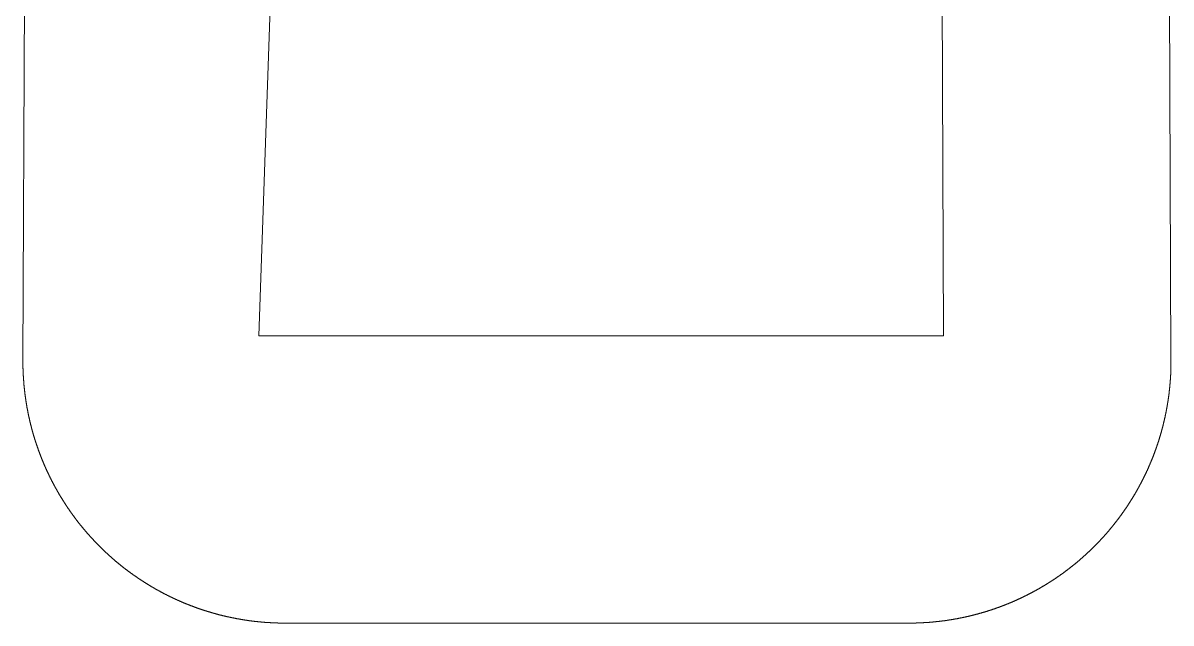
# Model space of a CAD drawing. Header units: millimetres. Extents: x -1000 to 1437, y -200 to 1019.
# Drawn here: x 656.6 to 841, y 7.8 to 104.3 of the extents above; entities that cross this region are included whole.
import ezdxf

# ---------------------------------------------------------------- set-up
doc = ezdxf.new("R2010")
doc.units = ezdxf.units.MM
doc.layers.get('0').update_dxf_attribs({"linetype": 'CONTINUOUS', "lineweight": 5, "true_color": 0xffffff})

# ---------------------------------------------------------------- blocks, each defined once
blk = doc.blocks.new('PAD004_CS')
at = {"color": 0}
for p, q in [((-540.25, 92.21), (0, 90)), ((-582.5, -50.14), (-582.5, 50.14)), ((0, -90), (-540.25, -92.21)), ((0, -200), (0, -90)), ((-732.5, -175), (0, -200))]:
    blk.add_line(p, q, dxfattribs=at)
for points in [[(-582.5, 50.14), (-582.5, 50.19), (-582.5, 50.24), (-582.5, 50.29), (-582.5, 50.34), (-582.5, 50.39), (-582.5, 50.44), (-582.5, 50.49), (-582.5, 50.54), (-582.5, 50.59), (-582.5, 50.64), (-582.5, 50.69), (-582.5, 50.74), (-582.49, 50.79), (-582.49, 50.84), (-582.49, 50.89), (-582.49, 50.94), (-582.49, 50.99), (-582.49, 51.04), (-582.49, 51.09), (-582.49, 51.14), (-582.49, 51.19), (-582.49, 51.24), (-582.48, 51.29), (-582.48, 51.34), (-582.48, 51.39), (-582.48, 51.44), (-582.48, 51.49), (-582.48, 51.54), (-582.48, 51.59), (-582.47, 51.64), (-582.47, 51.69), (-582.47, 51.74), (-582.47, 51.79), (-582.47, 51.84), (-582.46, 51.89), (-582.46, 51.94), (-582.46, 51.99), (-582.46, 52.03), (-582.45, 52.08), (-582.45, 52.13), (-582.45, 52.18), (-582.45, 52.23), (-582.45, 52.28), (-582.44, 52.33), (-582.44, 52.38), (-582.44, 52.43), (-582.43, 52.48), (-582.43, 52.53), (-582.43, 52.58), (-582.43, 52.63), (-582.42, 52.68), (-582.42, 52.73), (-582.42, 52.78), (-582.41, 52.83), (-582.41, 52.88), (-582.41, 52.93), (-582.4, 52.98), (-582.4, 53.03), (-582.4, 53.08), (-582.39, 53.13), (-582.39, 53.18), (-582.39, 53.23), (-582.38, 53.28), (-582.38, 53.33), (-582.37, 53.38), (-582.37, 53.43), (-582.37, 53.48), (-582.36, 53.53), (-582.36, 53.58), (-582.35, 53.63), (-582.35, 53.68), (-582.35, 53.73), (-582.34, 53.78), (-582.34, 53.83), (-582.33, 53.88), (-582.33, 53.93), (-582.32, 53.98), (-582.32, 54.03), (-582.31, 54.08), (-582.31, 54.13), (-582.31, 54.18), (-582.3, 54.23), (-582.3, 54.28), (-582.29, 54.33), (-582.29, 54.38), (-582.28, 54.43), (-582.28, 54.48), (-582.27, 54.53), (-582.26, 54.58), (-582.26, 54.63), (-582.25, 54.68), (-582.25, 54.73), (-582.24, 54.78), (-582.24, 54.83), (-582.23, 54.88), (-582.23, 54.93), (-582.22, 54.97), (-582.22, 55.02), (-582.21, 55.07), (-582.2, 55.12), (-582.2, 55.17), (-582.19, 55.22), (-582.19, 55.27), (-582.18, 55.32), (-582.17, 55.37), (-582.17, 55.42), (-582.16, 55.47), (-582.15, 55.52), (-582.15, 55.57), (-582.14, 55.62), (-582.13, 55.67), (-582.13, 55.72), (-582.12, 55.77), (-582.11, 55.82), (-582.11, 55.87), (-582.1, 55.92), (-582.09, 55.97), (-582.09, 56.02), (-582.08, 56.07), (-582.07, 56.12), (-582.07, 56.16), (-582.06, 56.21), (-582.05, 56.26), (-582.04, 56.31), (-582.04, 56.36), (-582.03, 56.41), (-582.02, 56.46), (-582.01, 56.51), (-582.01, 56.56), (-582, 56.61), (-581.99, 56.66), (-581.98, 56.71), (-581.98, 56.76), (-581.97, 56.81), (-581.96, 56.86), (-581.95, 56.91), (-581.94, 56.96), (-581.94, 57), (-581.93, 57.05), (-581.92, 57.1), (-581.91, 57.15), (-581.9, 57.2), (-581.89, 57.25), (-581.89, 57.3), (-581.88, 57.35), (-581.87, 57.4), (-581.86, 57.45), (-581.85, 57.5), (-581.84, 57.55), (-581.83, 57.6), (-581.82, 57.65), (-581.82, 57.69), (-581.81, 57.74), (-581.8, 57.79), (-581.79, 57.84), (-581.78, 57.89), (-581.77, 57.94), (-581.76, 57.99), (-581.75, 58.04), (-581.74, 58.09), (-581.73, 58.14), (-581.72, 58.19), (-581.71, 58.23), (-581.7, 58.28), (-581.69, 58.33), (-581.68, 58.38), (-581.67, 58.43), (-581.66, 58.48), (-581.65, 58.53), (-581.64, 58.58), (-581.63, 58.63), (-581.62, 58.68), (-581.61, 58.72), (-581.6, 58.77), (-581.59, 58.82), (-581.58, 58.87), (-581.57, 58.92), (-581.56, 58.97), (-581.55, 59.02), (-581.54, 59.07), (-581.53, 59.12), (-581.52, 59.16), (-581.51, 59.21), (-581.5, 59.26), (-581.49, 59.31), (-581.48, 59.36), (-581.47, 59.41), (-581.45, 59.46), (-581.44, 59.51), (-581.43, 59.56), (-581.42, 59.6), (-581.41, 59.65), (-581.4, 59.7), (-581.39, 59.75), (-581.38, 59.8), (-581.36, 59.85), (-581.35, 59.9), (-581.34, 59.94), (-581.33, 59.99), (-581.32, 60.04), (-581.31, 60.09), (-581.29, 60.14), (-581.28, 60.19), (-581.27, 60.24), (-581.26, 60.28), (-581.25, 60.33), (-581.23, 60.38), (-581.22, 60.43), (-581.21, 60.48), (-581.2, 60.53), (-581.18, 60.58), (-581.17, 60.62), (-581.16, 60.67), (-581.15, 60.72), (-581.13, 60.77), (-581.12, 60.82), (-581.11, 60.87), (-581.1, 60.91), (-581.08, 60.96), (-581.07, 61.01), (-581.06, 61.06), (-581.04, 61.11), (-581.03, 61.16), (-581.02, 61.2), (-581, 61.25), (-580.99, 61.3), (-580.98, 61.35), (-580.97, 61.4), (-580.95, 61.44), (-580.94, 61.49), (-580.92, 61.54), (-580.91, 61.59), (-580.9, 61.64), (-580.88, 61.69), (-580.87, 61.73), (-580.86, 61.78), (-580.84, 61.83), (-580.83, 61.88), (-580.81, 61.93), (-580.8, 61.97), (-580.79, 62.02), (-580.77, 62.07), (-580.76, 62.12), (-580.74, 62.17), (-580.73, 62.21), (-580.71, 62.26), (-580.7, 62.31), (-580.69, 62.36), (-580.67, 62.4), (-580.66, 62.45), (-580.64, 62.5), (-580.63, 62.55), (-580.61, 62.6), (-580.6, 62.64), (-580.58, 62.69), (-580.57, 62.74), (-580.55, 62.79), (-580.54, 62.83), (-580.52, 62.88), (-580.51, 62.93), (-580.49, 62.98), (-580.48, 63.03), (-580.46, 63.07), (-580.45, 63.12), (-580.43, 63.17), (-580.42, 63.22), (-580.4, 63.26), (-580.38, 63.31), (-580.37, 63.36), (-580.35, 63.41), (-580.34, 63.45), (-580.32, 63.5), (-580.31, 63.55), (-580.29, 63.59), (-580.27, 63.64), (-580.26, 63.69), (-580.24, 63.74), (-580.22, 63.78), (-580.21, 63.83), (-580.19, 63.88), (-580.18, 63.93), (-580.16, 63.97), (-580.14, 64.02), (-580.13, 64.07), (-580.11, 64.11), (-580.09, 64.16), (-580.08, 64.21), (-580.06, 64.26), (-580.04, 64.3), (-580.03, 64.35), (-580.01, 64.4), (-579.99, 64.44), (-579.98, 64.49), (-579.96, 64.54), (-579.94, 64.59), (-579.92, 64.63), (-579.91, 64.68), (-579.89, 64.73), (-579.87, 64.77), (-579.85, 64.82), (-579.84, 64.87), (-579.82, 64.91), (-579.8, 64.96), (-579.78, 65.01), (-579.77, 65.05), (-579.75, 65.1), (-579.73, 65.15), (-579.71, 65.19), (-579.7, 65.24), (-579.68, 65.29), (-579.66, 65.33), (-579.64, 65.38), (-579.62, 65.43), (-579.6, 65.47), (-579.59, 65.52), (-579.57, 65.57), (-579.55, 65.61), (-579.53, 65.66), (-579.51, 65.71), (-579.49, 65.75), (-579.48, 65.8), (-579.46, 65.85), (-579.44, 65.89), (-579.42, 65.94), (-579.4, 65.98), (-579.38, 66.03), (-579.36, 66.08), (-579.34, 66.12), (-579.33, 66.17), (-579.31, 66.22), (-579.29, 66.26), (-579.27, 66.31), (-579.25, 66.35), (-579.23, 66.4), (-579.21, 66.45), (-579.19, 66.49), (-579.17, 66.54), (-579.15, 66.58), (-579.13, 66.63), (-579.11, 66.68), (-579.09, 66.72), (-579.07, 66.77), (-579.05, 66.81), (-579.03, 66.86), (-579.01, 66.91), (-578.99, 66.95), (-578.97, 67), (-578.95, 67.04), (-578.93, 67.09), (-578.91, 67.14), (-578.89, 67.18), (-578.87, 67.23), (-578.85, 67.27), (-578.83, 67.32), (-578.81, 67.36), (-578.79, 67.41), (-578.77, 67.46), (-578.75, 67.5), (-578.73, 67.55), (-578.71, 67.59), (-578.69, 67.64), (-578.67, 67.68), (-578.65, 67.73), (-578.62, 67.77), (-578.6, 67.82), (-578.58, 67.86), (-578.56, 67.91), (-578.54, 67.95), (-578.52, 68), (-578.5, 68.05), (-578.48, 68.09), (-578.46, 68.14), (-578.43, 68.18), (-578.41, 68.23), (-578.39, 68.27), (-578.37, 68.32), (-578.35, 68.36), (-578.33, 68.41), (-578.3, 68.45), (-578.28, 68.5), (-578.26, 68.54), (-578.24, 68.59), (-578.22, 68.63), (-578.19, 68.68), (-578.17, 68.72), (-578.15, 68.77), (-578.13, 68.81), (-578.11, 68.86), (-578.08, 68.9), (-578.06, 68.95), (-578.04, 68.99), (-578.02, 69.03), (-577.99, 69.08), (-577.97, 69.12), (-577.95, 69.17), (-577.93, 69.21), (-577.9, 69.26), (-577.88, 69.3), (-577.86, 69.35), (-577.84, 69.39), (-577.81, 69.44), (-577.79, 69.48), (-577.77, 69.52), (-577.74, 69.57), (-577.72, 69.61), (-577.7, 69.66), (-577.67, 69.7), (-577.65, 69.75), (-577.63, 69.79), (-577.6, 69.83), (-577.58, 69.88), (-577.56, 69.92), (-577.53, 69.97), (-577.51, 70.01), (-577.49, 70.05), (-577.46, 70.1), (-577.44, 70.14), (-577.42, 70.19), (-577.39, 70.23), (-577.37, 70.27), (-577.34, 70.32), (-577.32, 70.36), (-577.3, 70.41), (-577.27, 70.45), (-577.25, 70.49), (-577.22, 70.54), (-577.2, 70.58), (-577.17, 70.62), (-577.15, 70.67), (-577.13, 70.71), (-577.1, 70.76), (-577.08, 70.8), (-577.05, 70.84), (-577.03, 70.89), (-577, 70.93), (-576.98, 70.97), (-576.95, 71.02), (-576.93, 71.06), (-576.9, 71.1), (-576.88, 71.15), (-576.85, 71.19), (-576.83, 71.23), (-576.8, 71.28), (-576.78, 71.32), (-576.75, 71.36), (-576.73, 71.41), (-576.7, 71.45), (-576.68, 71.49), (-576.65, 71.54), (-576.63, 71.58), (-576.6, 71.62), (-576.58, 71.66), (-576.55, 71.71), (-576.52, 71.75), (-576.5, 71.79), (-576.47, 71.84), (-576.45, 71.88), (-576.42, 71.92), (-576.39, 71.96), (-576.37, 72.01), (-576.34, 72.05), (-576.32, 72.09), (-576.29, 72.14), (-576.26, 72.18), (-576.24, 72.22), (-576.21, 72.26), (-576.19, 72.31), (-576.16, 72.35), (-576.13, 72.39), (-576.11, 72.43), (-576.08, 72.48), (-576.05, 72.52), (-576.03, 72.56), (-576, 72.6), (-575.97, 72.64), (-575.95, 72.69), (-575.92, 72.73), (-575.89, 72.77), (-575.87, 72.81), (-575.84, 72.86), (-575.81, 72.9), (-575.78, 72.94), (-575.76, 72.98), (-575.73, 73.02), (-575.7, 73.07), (-575.68, 73.11), (-575.65, 73.15), (-575.62, 73.19), (-575.59, 73.23), (-575.57, 73.27), (-575.54, 73.32), (-575.51, 73.36), (-575.48, 73.4), (-575.46, 73.44), (-575.43, 73.48), (-575.4, 73.52), (-575.37, 73.57), (-575.34, 73.61), (-575.32, 73.65), (-575.29, 73.69), (-575.26, 73.73), (-575.23, 73.77), (-575.2, 73.81), (-575.18, 73.86), (-575.15, 73.9), (-575.12, 73.94), (-575.09, 73.98), (-575.06, 74.02), (-575.03, 74.06), (-575.01, 74.1), (-574.98, 74.14), (-574.95, 74.19), (-574.92, 74.23), (-574.89, 74.27), (-574.86, 74.31), (-574.83, 74.35), (-574.81, 74.39), (-574.78, 74.43), (-574.75, 74.47), (-574.72, 74.51), (-574.69, 74.55), (-574.66, 74.59), (-574.63, 74.63), (-574.6, 74.68), (-574.57, 74.72), (-574.54, 74.76), (-574.52, 74.8), (-574.49, 74.84), (-574.46, 74.88), (-574.43, 74.92), (-574.4, 74.96), (-574.37, 75), (-574.34, 75.04), (-574.31, 75.08), (-574.28, 75.12), (-574.25, 75.16), (-574.22, 75.2), (-574.19, 75.24), (-574.16, 75.28), (-574.13, 75.32), (-574.1, 75.36), (-574.07, 75.4), (-574.04, 75.44), (-574.01, 75.48), (-573.98, 75.52), (-573.95, 75.56), (-573.92, 75.6), (-573.89, 75.64), (-573.86, 75.68), (-573.83, 75.72), (-573.8, 75.76), (-573.77, 75.8), (-573.74, 75.84), (-573.71, 75.88), (-573.68, 75.92), (-573.65, 75.96), (-573.61, 76), (-573.58, 76.04), (-573.55, 76.07), (-573.52, 76.11), (-573.49, 76.15), (-573.46, 76.19), (-573.43, 76.23), (-573.4, 76.27), (-573.37, 76.31), (-573.34, 76.35), (-573.31, 76.39), (-573.27, 76.43), (-573.24, 76.47), (-573.21, 76.51), (-573.18, 76.54), (-573.15, 76.58), (-573.12, 76.62), (-573.09, 76.66), (-573.05, 76.7), (-573.02, 76.74), (-572.99, 76.78), (-572.96, 76.82), (-572.93, 76.85), (-572.9, 76.89), (-572.86, 76.93), (-572.83, 76.97), (-572.8, 77.01), (-572.77, 77.05), (-572.74, 77.09), (-572.7, 77.12), (-572.67, 77.16), (-572.64, 77.2), (-572.61, 77.24), (-572.58, 77.28), (-572.54, 77.32), (-572.51, 77.35), (-572.48, 77.39), (-572.45, 77.43), (-572.41, 77.47), (-572.38, 77.51), (-572.35, 77.54), (-572.32, 77.58), (-572.28, 77.62), (-572.25, 77.66), (-572.22, 77.7), (-572.19, 77.73), (-572.15, 77.77), (-572.12, 77.81), (-572.09, 77.85), (-572.05, 77.88), (-572.02, 77.92), (-571.99, 77.96), (-571.95, 78), (-571.92, 78.03), (-571.89, 78.07), (-571.85, 78.11), (-571.82, 78.15), (-571.79, 78.18), (-571.75, 78.22), (-571.72, 78.26), (-571.69, 78.29), (-571.65, 78.33), (-571.62, 78.37), (-571.59, 78.41), (-571.55, 78.44), (-571.52, 78.48), (-571.49, 78.52), (-571.45, 78.55), (-571.42, 78.59), (-571.39, 78.63), (-571.35, 78.66), (-571.32, 78.7), (-571.28, 78.74), (-571.25, 78.77), (-571.22, 78.81), (-571.18, 78.85), (-571.15, 78.88), (-571.11, 78.92), (-571.08, 78.96), (-571.04, 78.99), (-571.01, 79.03), (-570.98, 79.07), (-570.94, 79.1), (-570.91, 79.14), (-570.87, 79.18), (-570.84, 79.21), (-570.8, 79.25), (-570.77, 79.28), (-570.73, 79.32), (-570.7, 79.36), (-570.66, 79.39), (-570.63, 79.43), (-570.59, 79.46), (-570.56, 79.5), (-570.53, 79.53), (-570.49, 79.57), (-570.46, 79.61), (-570.42, 79.64), (-570.39, 79.68), (-570.35, 79.71), (-570.31, 79.75), (-570.28, 79.78), (-570.24, 79.82), (-570.21, 79.86), (-570.17, 79.89), (-570.14, 79.93), (-570.1, 79.96), (-570.07, 80), (-570.03, 80.03), (-570, 80.07), (-569.96, 80.1), (-569.93, 80.14), (-569.89, 80.17), (-569.85, 80.21), (-569.82, 80.24), (-569.78, 80.28), (-569.75, 80.31), (-569.71, 80.35), (-569.67, 80.38), (-569.64, 80.42), (-569.6, 80.45), (-569.57, 80.49), (-569.53, 80.52), (-569.49, 80.55), (-569.46, 80.59), (-569.42, 80.62), (-569.39, 80.66), (-569.35, 80.69), (-569.31, 80.73), (-569.28, 80.76), (-569.24, 80.8), (-569.2, 80.83), (-569.17, 80.86), (-569.13, 80.9), (-569.09, 80.93), (-569.06, 80.97), (-569.02, 81), (-568.98, 81.03), (-568.95, 81.07), (-568.91, 81.1), (-568.87, 81.14), (-568.84, 81.17), (-568.8, 81.2), (-568.76, 81.24), (-568.73, 81.27), (-568.69, 81.3), (-568.65, 81.34), (-568.62, 81.37), (-568.58, 81.4), (-568.54, 81.44), (-568.5, 81.47), (-568.47, 81.5), (-568.43, 81.54), (-568.39, 81.57), (-568.35, 81.6), (-568.32, 81.64), (-568.28, 81.67), (-568.24, 81.7), (-568.2, 81.74), (-568.17, 81.77), (-568.13, 81.8), (-568.09, 81.84), (-568.05, 81.87), (-568.02, 81.9), (-567.98, 81.93), (-567.94, 81.97), (-567.9, 82), (-567.86, 82.03), (-567.83, 82.06), (-567.79, 82.1), (-567.75, 82.13), (-567.71, 82.16), (-567.67, 82.19), (-567.64, 82.23), (-567.6, 82.26), (-567.56, 82.29), (-567.52, 82.32), (-567.48, 82.36), (-567.45, 82.39), (-567.41, 82.42), (-567.37, 82.45), (-567.33, 82.48), (-567.29, 82.52), (-567.25, 82.55), (-567.21, 82.58), (-567.18, 82.61), (-567.14, 82.64), (-567.1, 82.68), (-567.06, 82.71), (-567.02, 82.74), (-566.98, 82.77), (-566.94, 82.8), (-566.91, 82.83), (-566.87, 82.86), (-566.83, 82.9), (-566.79, 82.93), (-566.75, 82.96), (-566.71, 82.99), (-566.67, 83.02), (-566.63, 83.05), (-566.59, 83.08), (-566.55, 83.11), (-566.51, 83.15), (-566.48, 83.18), (-566.44, 83.21), (-566.4, 83.24), (-566.36, 83.27), (-566.32, 83.3), (-566.28, 83.33), (-566.24, 83.36), (-566.2, 83.39), (-566.16, 83.42), (-566.12, 83.45), (-566.08, 83.48), (-566.04, 83.51), (-566, 83.54), (-565.96, 83.58), (-565.92, 83.61), (-565.88, 83.64), (-565.84, 83.67), (-565.8, 83.7), (-565.76, 83.73), (-565.72, 83.76), (-565.68, 83.79), (-565.64, 83.82), (-565.6, 83.85), (-565.56, 83.88), (-565.52, 83.91), (-565.48, 83.94), (-565.44, 83.97), (-565.4, 84), (-565.36, 84.02), (-565.32, 84.05), (-565.28, 84.08), (-565.24, 84.11), (-565.2, 84.14), (-565.16, 84.17), (-565.12, 84.2), (-565.08, 84.23), (-565.04, 84.26), (-565, 84.29), (-564.96, 84.32), (-564.92, 84.35), (-564.88, 84.38), (-564.84, 84.41), (-564.79, 84.44), (-564.75, 84.46), (-564.71, 84.49), (-564.67, 84.52), (-564.63, 84.55), (-564.59, 84.58), (-564.55, 84.61), (-564.51, 84.64), (-564.47, 84.67), (-564.43, 84.69), (-564.39, 84.72), (-564.34, 84.75), (-564.3, 84.78), (-564.26, 84.81), (-564.22, 84.84), (-564.18, 84.86), (-564.14, 84.89), (-564.1, 84.92), (-564.06, 84.95), (-564.01, 84.98), (-563.97, 85), (-563.93, 85.03), (-563.89, 85.06), (-563.85, 85.09), (-563.81, 85.12), (-563.77, 85.14), (-563.72, 85.17), (-563.68, 85.2), (-563.64, 85.23), (-563.6, 85.25), (-563.56, 85.28), (-563.52, 85.31), (-563.47, 85.34), (-563.43, 85.36), (-563.39, 85.39), (-563.35, 85.42), (-563.31, 85.45), (-563.26, 85.47), (-563.22, 85.5), (-563.18, 85.53), (-563.14, 85.55), (-563.1, 85.58), (-563.05, 85.61), (-563.01, 85.64), (-562.97, 85.66), (-562.93, 85.69), (-562.88, 85.72), (-562.84, 85.74), (-562.8, 85.77), (-562.76, 85.8), (-562.72, 85.82), (-562.67, 85.85), (-562.63, 85.87), (-562.59, 85.9), (-562.55, 85.93), (-562.5, 85.95), (-562.46, 85.98), (-562.42, 86.01), (-562.37, 86.03), (-562.33, 86.06), (-562.29, 86.08), (-562.25, 86.11), (-562.2, 86.14), (-562.16, 86.16), (-562.12, 86.19), (-562.08, 86.21), (-562.03, 86.24), (-561.99, 86.26), (-561.95, 86.29), (-561.9, 86.32), (-561.86, 86.34), (-561.82, 86.37), (-561.77, 86.39), (-561.73, 86.42), (-561.69, 86.44), (-561.65, 86.47), (-561.6, 86.49), (-561.56, 86.52), (-561.52, 86.54), (-561.47, 86.57), (-561.43, 86.59), (-561.39, 86.62), (-561.34, 86.64), (-561.3, 86.67), (-561.26, 86.69), (-561.21, 86.72), (-561.17, 86.74), (-561.12, 86.77), (-561.08, 86.79), (-561.04, 86.82), (-560.99, 86.84), (-560.95, 86.86), (-560.91, 86.89), (-560.86, 86.91), (-560.82, 86.94), (-560.78, 86.96), (-560.73, 86.99), (-560.69, 87.01), (-560.64, 87.03), (-560.6, 87.06), (-560.56, 87.08), (-560.51, 87.11), (-560.47, 87.13), (-560.42, 87.15), (-560.38, 87.18), (-560.34, 87.2), (-560.29, 87.23), (-560.25, 87.25), (-560.2, 87.27), (-560.16, 87.3), (-560.12, 87.32), (-560.07, 87.34), (-560.03, 87.37), (-559.98, 87.39), (-559.94, 87.41), (-559.89, 87.44), (-559.85, 87.46), (-559.81, 87.48), (-559.76, 87.5), (-559.72, 87.53), (-559.67, 87.55), (-559.63, 87.57), (-559.58, 87.6), (-559.54, 87.62), (-559.49, 87.64), (-559.45, 87.66), (-559.41, 87.69), (-559.36, 87.71), (-559.32, 87.73), (-559.27, 87.75), (-559.23, 87.78), (-559.18, 87.8), (-559.14, 87.82), (-559.09, 87.84), (-559.05, 87.87), (-559, 87.89), (-558.96, 87.91), (-558.91, 87.93), (-558.87, 87.95), (-558.82, 87.98), (-558.78, 88), (-558.73, 88.02), (-558.69, 88.04), (-558.64, 88.06), (-558.6, 88.08), (-558.55, 88.11), (-558.51, 88.13), (-558.46, 88.15), (-558.42, 88.17), (-558.37, 88.19), (-558.33, 88.21), (-558.28, 88.23), (-558.24, 88.26), (-558.19, 88.28), (-558.15, 88.3), (-558.1, 88.32), (-558.06, 88.34), (-558.01, 88.36), (-557.96, 88.38), (-557.92, 88.4), (-557.87, 88.42), (-557.83, 88.44), (-557.78, 88.46), (-557.74, 88.48), (-557.69, 88.51), (-557.65, 88.53), (-557.6, 88.55), (-557.55, 88.57), (-557.51, 88.59), (-557.46, 88.61), (-557.42, 88.63), (-557.37, 88.65), (-557.33, 88.67), (-557.28, 88.69), (-557.23, 88.71), (-557.19, 88.73), (-557.14, 88.75), (-557.1, 88.77), (-557.05, 88.79), (-557, 88.81), (-556.96, 88.83), (-556.91, 88.85), (-556.87, 88.87), (-556.82, 88.89), (-556.77, 88.9), (-556.73, 88.92), (-556.68, 88.94), (-556.64, 88.96), (-556.59, 88.98), (-556.54, 89), (-556.5, 89.02), (-556.45, 89.04), (-556.41, 89.06), (-556.36, 89.08), (-556.31, 89.1), (-556.27, 89.12), (-556.22, 89.13), (-556.17, 89.15), (-556.13, 89.17), (-556.08, 89.19), (-556.03, 89.21), (-555.99, 89.23), (-555.94, 89.25), (-555.9, 89.26), (-555.85, 89.28), (-555.8, 89.3), (-555.76, 89.32), (-555.71, 89.34), (-555.66, 89.36), (-555.62, 89.37), (-555.57, 89.39), (-555.52, 89.41), (-555.48, 89.43), (-555.43, 89.45), (-555.38, 89.46), (-555.34, 89.48), (-555.29, 89.5), (-555.24, 89.52), (-555.2, 89.53), (-555.15, 89.55), (-555.1, 89.57), (-555.05, 89.59), (-555.01, 89.6), (-554.96, 89.62), (-554.91, 89.64), (-554.87, 89.66), (-554.82, 89.67), (-554.77, 89.69), (-554.73, 89.71), (-554.68, 89.72), (-554.63, 89.74), (-554.58, 89.76), (-554.54, 89.77), (-554.49, 89.79), (-554.44, 89.81), (-554.4, 89.82), (-554.35, 89.84), (-554.3, 89.86), (-554.25, 89.87), (-554.21, 89.89), (-554.16, 89.91), (-554.11, 89.92), (-554.07, 89.94), (-554.02, 89.95), (-553.97, 89.97), (-553.92, 89.99), (-553.88, 90), (-553.83, 90.02), (-553.78, 90.04), (-553.73, 90.05), (-553.69, 90.07), (-553.64, 90.08), (-553.59, 90.1), (-553.54, 90.11), (-553.5, 90.13), (-553.45, 90.14), (-553.4, 90.16), (-553.35, 90.18), (-553.31, 90.19), (-553.26, 90.21), (-553.21, 90.22), (-553.16, 90.24), (-553.12, 90.25), (-553.07, 90.27), (-553.02, 90.28), (-552.97, 90.3), (-552.93, 90.31), (-552.88, 90.33), (-552.83, 90.34), (-552.78, 90.36), (-552.73, 90.37), (-552.69, 90.39), (-552.64, 90.4), (-552.59, 90.41), (-552.54, 90.43), (-552.49, 90.44), (-552.45, 90.46), (-552.4, 90.47), (-552.35, 90.49), (-552.3, 90.5), (-552.26, 90.51), (-552.21, 90.53), (-552.16, 90.54), (-552.11, 90.56), (-552.06, 90.57), (-552.01, 90.58), (-551.97, 90.6), (-551.92, 90.61), (-551.87, 90.62), (-551.82, 90.64), (-551.77, 90.65), (-551.73, 90.67), (-551.68, 90.68), (-551.63, 90.69), (-551.58, 90.71), (-551.53, 90.72), (-551.49, 90.73), (-551.44, 90.74), (-551.39, 90.76), (-551.34, 90.77), (-551.29, 90.78), (-551.24, 90.8), (-551.2, 90.81), (-551.15, 90.82), (-551.1, 90.83), (-551.05, 90.85), (-551, 90.86), (-550.95, 90.87), (-550.91, 90.89), (-550.86, 90.9), (-550.81, 90.91), (-550.76, 90.92), (-550.71, 90.93), (-550.66, 90.95), (-550.61, 90.96), (-550.57, 90.97), (-550.52, 90.98), (-550.47, 90.99), (-550.42, 91.01), (-550.37, 91.02), (-550.32, 91.03), (-550.27, 91.04), (-550.23, 91.05), (-550.18, 91.07), (-550.13, 91.08), (-550.08, 91.09), (-550.03, 91.1), (-549.98, 91.11), (-549.93, 91.12), (-549.89, 91.13), (-549.84, 91.15), (-549.79, 91.16), (-549.74, 91.17), (-549.69, 91.18), (-549.64, 91.19), (-549.59, 91.2), (-549.54, 91.21), (-549.5, 91.22), (-549.45, 91.23), (-549.4, 91.24), (-549.35, 91.25), (-549.3, 91.26), (-549.25, 91.28), (-549.2, 91.29), (-549.15, 91.3), (-549.1, 91.31), (-549.06, 91.32), (-549.01, 91.33), (-548.96, 91.34), (-548.91, 91.35), (-548.86, 91.36), (-548.81, 91.37), (-548.76, 91.38), (-548.71, 91.39), (-548.66, 91.4), (-548.61, 91.41), (-548.57, 91.42), (-548.52, 91.43), (-548.47, 91.44), (-548.42, 91.45), (-548.37, 91.45), (-548.32, 91.46), (-548.27, 91.47), (-548.22, 91.48), (-548.17, 91.49), (-548.12, 91.5), (-548.07, 91.51), (-548.02, 91.52), (-547.98, 91.53), (-547.93, 91.54), (-547.88, 91.55), (-547.83, 91.56), (-547.78, 91.56), (-547.73, 91.57), (-547.68, 91.58), (-547.63, 91.59), (-547.58, 91.6), (-547.53, 91.61), (-547.48, 91.62), (-547.43, 91.62), (-547.38, 91.63), (-547.34, 91.64), (-547.29, 91.65), (-547.24, 91.66), (-547.19, 91.66), (-547.14, 91.67), (-547.09, 91.68), (-547.04, 91.69), (-546.99, 91.7), (-546.94, 91.7), (-546.89, 91.71), (-546.84, 91.72), (-546.79, 91.73), (-546.74, 91.73), (-546.69, 91.74), (-546.64, 91.75), (-546.59, 91.76), (-546.54, 91.76), (-546.5, 91.77), (-546.45, 91.78), (-546.4, 91.79), (-546.35, 91.79), (-546.3, 91.8), (-546.25, 91.81), (-546.2, 91.81), (-546.15, 91.82), (-546.1, 91.83), (-546.05, 91.83), (-546, 91.84), (-545.95, 91.85), (-545.9, 91.85), (-545.85, 91.86), (-545.8, 91.87), (-545.75, 91.87), (-545.7, 91.88), (-545.65, 91.89), (-545.6, 91.89), (-545.55, 91.9), (-545.5, 91.9), (-545.45, 91.91), (-545.41, 91.92), (-545.36, 91.92), (-545.31, 91.93), (-545.26, 91.93), (-545.21, 91.94), (-545.16, 91.94), (-545.11, 91.95), (-545.06, 91.96), (-545.01, 91.96), (-544.96, 91.97), (-544.91, 91.97), (-544.86, 91.98), (-544.81, 91.98), (-544.76, 91.99), (-544.71, 91.99), (-544.66, 92), (-544.61, 92), (-544.56, 92.01), (-544.51, 92.01), (-544.46, 92.02), (-544.41, 92.02), (-544.36, 92.03), (-544.31, 92.03), (-544.26, 92.04), (-544.21, 92.04), (-544.16, 92.05), (-544.11, 92.05), (-544.06, 92.05), (-544.01, 92.06), (-543.96, 92.06), (-543.91, 92.07), (-543.86, 92.07), (-543.81, 92.07), (-543.76, 92.08), (-543.71, 92.08), (-543.66, 92.09), (-543.61, 92.09), (-543.56, 92.09), (-543.51, 92.1), (-543.46, 92.1), (-543.41, 92.11), (-543.36, 92.11), (-543.31, 92.11), (-543.26, 92.12), (-543.21, 92.12), (-543.16, 92.12), (-543.11, 92.13), (-543.07, 92.13), (-543.02, 92.13), (-542.97, 92.13), (-542.92, 92.14), (-542.87, 92.14), (-542.82, 92.14), (-542.77, 92.15), (-542.72, 92.15), (-542.67, 92.15), (-542.62, 92.15), (-542.57, 92.16), (-542.52, 92.16), (-542.47, 92.16), (-542.42, 92.16), (-542.37, 92.17), (-542.32, 92.17), (-542.27, 92.17), (-542.22, 92.17), (-542.17, 92.18), (-542.12, 92.18), (-542.07, 92.18), (-542.02, 92.18), (-541.97, 92.18), (-541.92, 92.19), (-541.87, 92.19), (-541.82, 92.19), (-541.77, 92.19), (-541.72, 92.19), (-541.67, 92.19), (-541.62, 92.19), (-541.57, 92.2), (-541.52, 92.2), (-541.47, 92.2), (-541.42, 92.2), (-541.37, 92.2), (-541.32, 92.2), (-541.27, 92.2), (-541.22, 92.2), (-541.17, 92.2), (-541.12, 92.21), (-541.07, 92.21), (-541.02, 92.21), (-540.97, 92.21), (-540.92, 92.21), (-540.87, 92.21), (-540.82, 92.21), (-540.77, 92.21), (-540.72, 92.21), (-540.67, 92.21), (-540.62, 92.21), (-540.57, 92.21), (-540.52, 92.21), (-540.47, 92.21), (-540.42, 92.21), (-540.37, 92.21), (-540.32, 92.21), (-540.27, 92.21), (-540.25, 92.21)], [(-540.25, -92.21), (-540.3, -92.21), (-540.35, -92.21), (-540.4, -92.21), (-540.45, -92.21), (-540.5, -92.21), (-540.55, -92.21), (-540.6, -92.21), (-540.65, -92.21), (-540.7, -92.21), (-540.75, -92.21), (-540.8, -92.21), (-540.85, -92.21), (-540.9, -92.21), (-540.95, -92.21), (-541, -92.21), (-541.05, -92.21), (-541.1, -92.21), (-541.15, -92.21), (-541.2, -92.2), (-541.25, -92.2), (-541.3, -92.2), (-541.35, -92.2), (-541.4, -92.2), (-541.45, -92.2), (-541.5, -92.2), (-541.55, -92.2), (-541.6, -92.2), (-541.65, -92.19), (-541.7, -92.19), (-541.75, -92.19), (-541.8, -92.19), (-541.85, -92.19), (-541.9, -92.19), (-541.95, -92.18), (-542, -92.18), (-542.05, -92.18), (-542.1, -92.18), (-542.15, -92.18), (-542.2, -92.17), (-542.25, -92.17), (-542.3, -92.17), (-542.35, -92.17), (-542.4, -92.17), (-542.45, -92.16), (-542.5, -92.16), (-542.55, -92.16), (-542.6, -92.16), (-542.65, -92.15), (-542.7, -92.15), (-542.75, -92.15), (-542.8, -92.14), (-542.85, -92.14), (-542.9, -92.14), (-542.95, -92.14), (-543, -92.13), (-543.05, -92.13), (-543.1, -92.13), (-543.15, -92.12), (-543.2, -92.12), (-543.25, -92.12), (-543.3, -92.11), (-543.35, -92.11), (-543.4, -92.11), (-543.45, -92.1), (-543.5, -92.1), (-543.55, -92.1), (-543.6, -92.09), (-543.65, -92.09), (-543.7, -92.08), (-543.75, -92.08), (-543.8, -92.08), (-543.85, -92.07), (-543.9, -92.07), (-543.95, -92.06), (-544, -92.06), (-544.05, -92.06), (-544.1, -92.05), (-544.15, -92.05), (-544.2, -92.04), (-544.25, -92.04), (-544.3, -92.03), (-544.35, -92.03), (-544.4, -92.02), (-544.45, -92.02), (-544.5, -92.01), (-544.55, -92.01), (-544.6, -92), (-544.64, -92), (-544.69, -91.99), (-544.74, -91.99), (-544.79, -91.98), (-544.84, -91.98), (-544.89, -91.97), (-544.94, -91.97), (-544.99, -91.96), (-545.04, -91.96), (-545.09, -91.95), (-545.14, -91.95), (-545.19, -91.94), (-545.24, -91.93), (-545.29, -91.93), (-545.34, -91.92), (-545.39, -91.92), (-545.44, -91.91), (-545.49, -91.91), (-545.54, -91.9), (-545.59, -91.89), (-545.64, -91.89), (-545.69, -91.88), (-545.74, -91.87), (-545.79, -91.87), (-545.84, -91.86), (-545.89, -91.86), (-545.94, -91.85), (-545.99, -91.84), (-546.04, -91.84), (-546.08, -91.83), (-546.13, -91.82), (-546.18, -91.82), (-546.23, -91.81), (-546.28, -91.8), (-546.33, -91.79), (-546.38, -91.79), (-546.43, -91.78), (-546.48, -91.77), (-546.53, -91.77), (-546.58, -91.76), (-546.63, -91.75), (-546.68, -91.74), (-546.73, -91.74), (-546.78, -91.73), (-546.83, -91.72), (-546.88, -91.71), (-546.93, -91.71), (-546.98, -91.7), (-547.02, -91.69), (-547.07, -91.68), (-547.12, -91.67), (-547.17, -91.67), (-547.22, -91.66), (-547.27, -91.65), (-547.32, -91.64), (-547.37, -91.63), (-547.42, -91.63), (-547.47, -91.62), (-547.52, -91.61), (-547.57, -91.6), (-547.62, -91.59), (-547.67, -91.58), (-547.71, -91.58), (-547.76, -91.57), (-547.81, -91.56), (-547.86, -91.55), (-547.91, -91.54), (-547.96, -91.53), (-548.01, -91.52), (-548.06, -91.51), (-548.11, -91.5), (-548.16, -91.49), (-548.21, -91.49), (-548.26, -91.48), (-548.31, -91.47), (-548.35, -91.46), (-548.4, -91.45), (-548.45, -91.44), (-548.5, -91.43), (-548.55, -91.42), (-548.6, -91.41), (-548.65, -91.4), (-548.7, -91.39), (-548.75, -91.38), (-548.8, -91.37), (-548.84, -91.36), (-548.89, -91.35), (-548.94, -91.34), (-548.99, -91.33), (-549.04, -91.32), (-549.09, -91.31), (-549.14, -91.3), (-549.19, -91.29), (-549.24, -91.28), (-549.29, -91.27), (-549.33, -91.26), (-549.38, -91.25), (-549.43, -91.24), (-549.48, -91.23), (-549.53, -91.21), (-549.58, -91.2), (-549.63, -91.19), (-549.68, -91.18), (-549.72, -91.17), (-549.77, -91.16), (-549.82, -91.15), (-549.87, -91.14), (-549.92, -91.13), (-549.97, -91.11), (-550.02, -91.1), (-550.07, -91.09), (-550.11, -91.08), (-550.16, -91.07), (-550.21, -91.06), (-550.26, -91.05), (-550.31, -91.03), (-550.36, -91.02), (-550.41, -91.01), (-550.45, -91), (-550.5, -90.99), (-550.55, -90.97), (-550.6, -90.96), (-550.65, -90.95), (-550.7, -90.94), (-550.75, -90.93), (-550.79, -90.91), (-550.84, -90.9), (-550.89, -90.89), (-550.94, -90.88), (-550.99, -90.86), (-551.04, -90.85), (-551.08, -90.84), (-551.13, -90.83), (-551.18, -90.81), (-551.23, -90.8), (-551.28, -90.79), (-551.33, -90.77), (-551.37, -90.76), (-551.42, -90.75), (-551.47, -90.74), (-551.52, -90.72), (-551.57, -90.71), (-551.62, -90.7), (-551.66, -90.68), (-551.71, -90.67), (-551.76, -90.66), (-551.81, -90.64), (-551.86, -90.63), (-551.9, -90.62), (-551.95, -90.6), (-552, -90.59), (-552.05, -90.57), (-552.1, -90.56), (-552.14, -90.55), (-552.19, -90.53), (-552.24, -90.52), (-552.29, -90.5), (-552.34, -90.49), (-552.38, -90.48), (-552.43, -90.46), (-552.48, -90.45), (-552.53, -90.43), (-552.58, -90.42), (-552.62, -90.4), (-552.67, -90.39), (-552.72, -90.37), (-552.77, -90.36), (-552.82, -90.35), (-552.86, -90.33), (-552.91, -90.32), (-552.96, -90.3), (-553.01, -90.29), (-553.05, -90.27), (-553.1, -90.26), (-553.15, -90.24), (-553.2, -90.23), (-553.24, -90.21), (-553.29, -90.2), (-553.34, -90.18), (-553.39, -90.16), (-553.44, -90.15), (-553.48, -90.13), (-553.53, -90.12), (-553.58, -90.1), (-553.63, -90.09), (-553.67, -90.07), (-553.72, -90.06), (-553.77, -90.04), (-553.81, -90.02), (-553.86, -90.01), (-553.91, -89.99), (-553.96, -89.98), (-554, -89.96), (-554.05, -89.94), (-554.1, -89.93), (-554.15, -89.91), (-554.19, -89.89), (-554.24, -89.88), (-554.29, -89.86), (-554.34, -89.85), (-554.38, -89.83), (-554.43, -89.81), (-554.48, -89.8), (-554.52, -89.78), (-554.57, -89.76), (-554.62, -89.75), (-554.66, -89.73), (-554.71, -89.71), (-554.76, -89.69), (-554.81, -89.68), (-554.85, -89.66), (-554.9, -89.64), (-554.95, -89.63), (-554.99, -89.61), (-555.04, -89.59), (-555.09, -89.57), (-555.13, -89.56), (-555.18, -89.54), (-555.23, -89.52), (-555.27, -89.5), (-555.32, -89.49), (-555.37, -89.47), (-555.42, -89.45), (-555.46, -89.43), (-555.51, -89.41), (-555.56, -89.4), (-555.6, -89.38), (-555.65, -89.36), (-555.7, -89.34), (-555.74, -89.32), (-555.79, -89.31), (-555.83, -89.29), (-555.88, -89.27), (-555.93, -89.25), (-555.97, -89.23), (-556.02, -89.21), (-556.07, -89.2), (-556.11, -89.18), (-556.16, -89.16), (-556.21, -89.14), (-556.25, -89.12), (-556.3, -89.1), (-556.35, -89.08), (-556.39, -89.06), (-556.44, -89.05), (-556.48, -89.03), (-556.53, -89.01), (-556.58, -88.99), (-556.62, -88.97), (-556.67, -88.95), (-556.71, -88.93), (-556.76, -88.91), (-556.81, -88.89), (-556.85, -88.87), (-556.9, -88.85), (-556.94, -88.83), (-556.99, -88.81), (-557.04, -88.79), (-557.08, -88.77), (-557.13, -88.75), (-557.17, -88.73), (-557.22, -88.71), (-557.27, -88.69), (-557.31, -88.67), (-557.36, -88.65), (-557.4, -88.63), (-557.45, -88.61), (-557.5, -88.59), (-557.54, -88.57), (-557.59, -88.55), (-557.63, -88.53), (-557.68, -88.51), (-557.72, -88.49), (-557.77, -88.47), (-557.81, -88.45), (-557.86, -88.43), (-557.91, -88.41), (-557.95, -88.39), (-558, -88.37), (-558.04, -88.35), (-558.09, -88.32), (-558.13, -88.3), (-558.18, -88.28), (-558.22, -88.26), (-558.27, -88.24), (-558.31, -88.22), (-558.36, -88.2), (-558.4, -88.18), (-558.45, -88.16), (-558.49, -88.13), (-558.54, -88.11), (-558.58, -88.09), (-558.63, -88.07), (-558.67, -88.05), (-558.72, -88.03), (-558.76, -88), (-558.81, -87.98), (-558.85, -87.96), (-558.9, -87.94), (-558.94, -87.92), (-558.99, -87.89), (-559.03, -87.87), (-559.08, -87.85), (-559.12, -87.83), (-559.17, -87.81), (-559.21, -87.78), (-559.26, -87.76), (-559.3, -87.74), (-559.35, -87.72), (-559.39, -87.69), (-559.44, -87.67), (-559.48, -87.65), (-559.53, -87.63), (-559.57, -87.6), (-559.62, -87.58), (-559.66, -87.56), (-559.7, -87.53), (-559.75, -87.51), (-559.79, -87.49), (-559.84, -87.47), (-559.88, -87.44), (-559.93, -87.42), (-559.97, -87.4), (-560.01, -87.37), (-560.06, -87.35), (-560.1, -87.33), (-560.15, -87.3), (-560.19, -87.28), (-560.24, -87.26), (-560.28, -87.23), (-560.32, -87.21), (-560.37, -87.18), (-560.41, -87.16), (-560.46, -87.14), (-560.5, -87.11), (-560.54, -87.09), (-560.59, -87.07), (-560.63, -87.04), (-560.68, -87.02), (-560.72, -86.99), (-560.76, -86.97), (-560.81, -86.95), (-560.85, -86.92), (-560.89, -86.9), (-560.94, -86.87), (-560.98, -86.85), (-561.02, -86.82), (-561.07, -86.8), (-561.11, -86.77), (-561.16, -86.75), (-561.2, -86.73), (-561.24, -86.7), (-561.29, -86.68), (-561.33, -86.65), (-561.37, -86.63), (-561.42, -86.6), (-561.46, -86.58), (-561.5, -86.55), (-561.55, -86.53), (-561.59, -86.5), (-561.63, -86.48), (-561.68, -86.45), (-561.72, -86.43), (-561.76, -86.4), (-561.8, -86.37), (-561.85, -86.35), (-561.89, -86.32), (-561.93, -86.3), (-561.98, -86.27), (-562.02, -86.25), (-562.06, -86.22), (-562.11, -86.2), (-562.15, -86.17), (-562.19, -86.14), (-562.23, -86.12), (-562.28, -86.09), (-562.32, -86.07), (-562.36, -86.04), (-562.4, -86.01), (-562.45, -85.99), (-562.49, -85.96), (-562.53, -85.94), (-562.58, -85.91), (-562.62, -85.88), (-562.66, -85.86), (-562.7, -85.83), (-562.74, -85.8), (-562.79, -85.78), (-562.83, -85.75), (-562.87, -85.72), (-562.91, -85.7), (-562.96, -85.67), (-563, -85.64), (-563.04, -85.62), (-563.08, -85.59), (-563.12, -85.56), (-563.17, -85.54), (-563.21, -85.51), (-563.25, -85.48), (-563.29, -85.45), (-563.34, -85.43), (-563.38, -85.4), (-563.42, -85.37), (-563.46, -85.34), (-563.5, -85.32), (-563.54, -85.29), (-563.59, -85.26), (-563.63, -85.24), (-563.67, -85.21), (-563.71, -85.18), (-563.75, -85.15), (-563.79, -85.12), (-563.84, -85.1), (-563.88, -85.07), (-563.92, -85.04), (-563.96, -85.01), (-564, -84.98), (-564.04, -84.96), (-564.08, -84.93), (-564.13, -84.9), (-564.17, -84.87), (-564.21, -84.84), (-564.25, -84.82), (-564.29, -84.79), (-564.33, -84.76), (-564.37, -84.73), (-564.41, -84.7), (-564.46, -84.67), (-564.5, -84.65), (-564.54, -84.62), (-564.58, -84.59), (-564.62, -84.56), (-564.66, -84.53), (-564.7, -84.5), (-564.74, -84.47), (-564.78, -84.44), (-564.82, -84.41), (-564.86, -84.39), (-564.9, -84.36), (-564.95, -84.33), (-564.99, -84.3), (-565.03, -84.27), (-565.07, -84.24), (-565.11, -84.21), (-565.15, -84.18), (-565.19, -84.15), (-565.23, -84.12), (-565.27, -84.09), (-565.31, -84.06), (-565.35, -84.03), (-565.39, -84), (-565.43, -83.97), (-565.47, -83.94), (-565.51, -83.91), (-565.55, -83.89), (-565.59, -83.86), (-565.63, -83.83), (-565.67, -83.8), (-565.71, -83.77), (-565.75, -83.74), (-565.79, -83.71), (-565.83, -83.67), (-565.87, -83.64), (-565.91, -83.61), (-565.95, -83.58), (-565.99, -83.55), (-566.03, -83.52), (-566.07, -83.49), (-566.11, -83.46), (-566.15, -83.43), (-566.19, -83.4), (-566.23, -83.37), (-566.27, -83.34), (-566.31, -83.31), (-566.35, -83.28), (-566.39, -83.25), (-566.42, -83.22), (-566.46, -83.19), (-566.5, -83.15), (-566.54, -83.12), (-566.58, -83.09), (-566.62, -83.06), (-566.66, -83.03), (-566.7, -83), (-566.74, -82.97), (-566.78, -82.94), (-566.82, -82.91), (-566.85, -82.87), (-566.89, -82.84), (-566.93, -82.81), (-566.97, -82.78), (-567.01, -82.75), (-567.05, -82.72), (-567.09, -82.68), (-567.13, -82.65), (-567.16, -82.62), (-567.2, -82.59), (-567.24, -82.56), (-567.28, -82.53), (-567.32, -82.49), (-567.36, -82.46), (-567.4, -82.43), (-567.43, -82.4), (-567.47, -82.37), (-567.51, -82.33), (-567.55, -82.3), (-567.59, -82.27), (-567.63, -82.24), (-567.66, -82.2), (-567.7, -82.17), (-567.74, -82.14), (-567.78, -82.11), (-567.82, -82.07), (-567.85, -82.04), (-567.89, -82.01), (-567.93, -81.98), (-567.97, -81.94), (-568, -81.91), (-568.04, -81.88), (-568.08, -81.85), (-568.12, -81.81), (-568.16, -81.78), (-568.19, -81.75), (-568.23, -81.71), (-568.27, -81.68), (-568.31, -81.65), (-568.34, -81.61), (-568.38, -81.58), (-568.42, -81.55), (-568.46, -81.51), (-568.49, -81.48), (-568.53, -81.45), (-568.57, -81.41), (-568.6, -81.38), (-568.64, -81.35), (-568.68, -81.31), (-568.72, -81.28), (-568.75, -81.25), (-568.79, -81.21), (-568.83, -81.18), (-568.86, -81.15), (-568.9, -81.11), (-568.94, -81.08), (-568.97, -81.04), (-569.01, -81.01), (-569.05, -80.98), (-569.08, -80.94), (-569.12, -80.91), (-569.16, -80.87), (-569.19, -80.84), (-569.23, -80.81), (-569.27, -80.77), (-569.3, -80.74), (-569.34, -80.7), (-569.37, -80.67), (-569.41, -80.63), (-569.45, -80.6), (-569.48, -80.56), (-569.52, -80.53), (-569.56, -80.5), (-569.59, -80.46), (-569.63, -80.43), (-569.66, -80.39), (-569.7, -80.36), (-569.74, -80.32), (-569.77, -80.29), (-569.81, -80.25), (-569.84, -80.22), (-569.88, -80.18), (-569.91, -80.15), (-569.95, -80.11), (-569.99, -80.08), (-570.02, -80.04), (-570.06, -80.01), (-570.09, -79.97), (-570.13, -79.94), (-570.16, -79.9), (-570.2, -79.87), (-570.23, -79.83), (-570.27, -79.79), (-570.3, -79.76), (-570.34, -79.72), (-570.37, -79.69), (-570.41, -79.65), (-570.44, -79.62), (-570.48, -79.58), (-570.51, -79.55), (-570.55, -79.51), (-570.58, -79.47), (-570.62, -79.44), (-570.65, -79.4), (-570.69, -79.37), (-570.72, -79.33), (-570.76, -79.29), (-570.79, -79.26), (-570.83, -79.22), (-570.86, -79.19), (-570.9, -79.15), (-570.93, -79.11), (-570.97, -79.08), (-571, -79.04), (-571.03, -79), (-571.07, -78.97), (-571.1, -78.93), (-571.14, -78.9), (-571.17, -78.86), (-571.21, -78.82), (-571.24, -78.79), (-571.27, -78.75), (-571.31, -78.71), (-571.34, -78.68), (-571.38, -78.64), (-571.41, -78.6), (-571.44, -78.57), (-571.48, -78.53), (-571.51, -78.49), (-571.54, -78.45), (-571.58, -78.42), (-571.61, -78.38), (-571.64, -78.34), (-571.68, -78.31), (-571.71, -78.27), (-571.74, -78.23), (-571.78, -78.19), (-571.81, -78.16), (-571.84, -78.12), (-571.88, -78.08), (-571.91, -78.05), (-571.94, -78.01), (-571.98, -77.97), (-572.01, -77.93), (-572.04, -77.9), (-572.08, -77.86), (-572.11, -77.82), (-572.14, -77.78), (-572.18, -77.74), (-572.21, -77.71), (-572.24, -77.67), (-572.27, -77.63), (-572.31, -77.59), (-572.34, -77.56), (-572.37, -77.52), (-572.4, -77.48), (-572.44, -77.44), (-572.47, -77.4), (-572.5, -77.37), (-572.53, -77.33), (-572.57, -77.29), (-572.6, -77.25), (-572.63, -77.21), (-572.66, -77.17), (-572.69, -77.14), (-572.73, -77.1), (-572.76, -77.06), (-572.79, -77.02), (-572.82, -76.98), (-572.85, -76.94), (-572.89, -76.91), (-572.92, -76.87), (-572.95, -76.83), (-572.98, -76.79), (-573.01, -76.75), (-573.04, -76.71), (-573.08, -76.67), (-573.11, -76.63), (-573.14, -76.6), (-573.17, -76.56), (-573.2, -76.52), (-573.23, -76.48), (-573.26, -76.44), (-573.3, -76.4), (-573.33, -76.36), (-573.36, -76.32), (-573.39, -76.28), (-573.42, -76.24), (-573.45, -76.2), (-573.48, -76.17), (-573.51, -76.13), (-573.54, -76.09), (-573.57, -76.05), (-573.61, -76.01), (-573.64, -75.97), (-573.67, -75.93), (-573.7, -75.89), (-573.73, -75.85), (-573.76, -75.81), (-573.79, -75.77), (-573.82, -75.73), (-573.85, -75.69), (-573.88, -75.65), (-573.91, -75.61), (-573.94, -75.57), (-573.97, -75.53), (-574, -75.49), (-574.03, -75.45), (-574.06, -75.41), (-574.09, -75.37), (-574.12, -75.33), (-574.15, -75.29), (-574.18, -75.25), (-574.21, -75.21), (-574.24, -75.17), (-574.27, -75.13), (-574.3, -75.09), (-574.33, -75.05), (-574.36, -75.01), (-574.39, -74.97), (-574.42, -74.93), (-574.45, -74.89), (-574.48, -74.85), (-574.51, -74.81), (-574.54, -74.77), (-574.57, -74.73), (-574.59, -74.69), (-574.62, -74.65), (-574.65, -74.61), (-574.68, -74.57), (-574.71, -74.52), (-574.74, -74.48), (-574.77, -74.44), (-574.8, -74.4), (-574.83, -74.36), (-574.85, -74.32), (-574.88, -74.28), (-574.91, -74.24), (-574.94, -74.2), (-574.97, -74.16), (-575, -74.12), (-575.03, -74.07), (-575.05, -74.03), (-575.08, -73.99), (-575.11, -73.95), (-575.14, -73.91), (-575.17, -73.87), (-575.2, -73.83), (-575.22, -73.79), (-575.25, -73.74), (-575.28, -73.7), (-575.31, -73.66), (-575.34, -73.62), (-575.36, -73.58), (-575.39, -73.54), (-575.42, -73.5), (-575.45, -73.45), (-575.48, -73.41), (-575.5, -73.37), (-575.53, -73.33), (-575.56, -73.29), (-575.59, -73.25), (-575.61, -73.2), (-575.64, -73.16), (-575.67, -73.12), (-575.7, -73.08), (-575.72, -73.04), (-575.75, -72.99), (-575.78, -72.95), (-575.8, -72.91), (-575.83, -72.87), (-575.86, -72.83), (-575.88, -72.78), (-575.91, -72.74), (-575.94, -72.7), (-575.97, -72.66), (-575.99, -72.61), (-576.02, -72.57), (-576.05, -72.53), (-576.07, -72.49), (-576.1, -72.45), (-576.12, -72.4), (-576.15, -72.36), (-576.18, -72.32), (-576.2, -72.28), (-576.23, -72.23), (-576.26, -72.19), (-576.28, -72.15), (-576.31, -72.11), (-576.33, -72.06), (-576.36, -72.02), (-576.39, -71.98), (-576.41, -71.93), (-576.44, -71.89), (-576.46, -71.85), (-576.49, -71.81), (-576.52, -71.76), (-576.54, -71.72), (-576.57, -71.68), (-576.59, -71.63), (-576.62, -71.59), (-576.64, -71.55), (-576.67, -71.51), (-576.69, -71.46), (-576.72, -71.42), (-576.75, -71.38), (-576.77, -71.33), (-576.8, -71.29), (-576.82, -71.25), (-576.85, -71.2), (-576.87, -71.16), (-576.9, -71.12), (-576.92, -71.07), (-576.95, -71.03), (-576.97, -70.99), (-577, -70.94), (-577.02, -70.9), (-577.04, -70.86), (-577.07, -70.81), (-577.09, -70.77), (-577.12, -70.73), (-577.14, -70.68), (-577.17, -70.64), (-577.19, -70.59), (-577.22, -70.55), (-577.24, -70.51), (-577.26, -70.46), (-577.29, -70.42), (-577.31, -70.38), (-577.34, -70.33), (-577.36, -70.29), (-577.38, -70.24), (-577.41, -70.2), (-577.43, -70.16), (-577.46, -70.11), (-577.48, -70.07), (-577.5, -70.02), (-577.53, -69.98), (-577.55, -69.94), (-577.57, -69.89), (-577.6, -69.85), (-577.62, -69.8), (-577.64, -69.76), (-577.67, -69.71), (-577.69, -69.67), (-577.71, -69.63), (-577.74, -69.58), (-577.76, -69.54), (-577.78, -69.49), (-577.81, -69.45), (-577.83, -69.4), (-577.85, -69.36), (-577.87, -69.32), (-577.9, -69.27), (-577.92, -69.23), (-577.94, -69.18), (-577.97, -69.14), (-577.99, -69.09), (-578.01, -69.05), (-578.03, -69), (-578.06, -68.96), (-578.08, -68.91), (-578.1, -68.87), (-578.12, -68.82), (-578.14, -68.78), (-578.17, -68.73), (-578.19, -68.69), (-578.21, -68.64), (-578.23, -68.6), (-578.25, -68.55), (-578.28, -68.51), (-578.3, -68.46), (-578.32, -68.42), (-578.34, -68.37), (-578.36, -68.33), (-578.38, -68.28), (-578.41, -68.24), (-578.43, -68.19), (-578.45, -68.15), (-578.47, -68.1), (-578.49, -68.06), (-578.51, -68.01), (-578.53, -67.97), (-578.56, -67.92), (-578.58, -67.88), (-578.6, -67.83), (-578.62, -67.79), (-578.64, -67.74), (-578.66, -67.7), (-578.68, -67.65), (-578.7, -67.61), (-578.72, -67.56), (-578.74, -67.51), (-578.76, -67.47), (-578.78, -67.42), (-578.81, -67.38), (-578.83, -67.33), (-578.85, -67.29), (-578.87, -67.24), (-578.89, -67.19), (-578.91, -67.15), (-578.93, -67.1), (-578.95, -67.06), (-578.97, -67.01), (-578.99, -66.97), (-579.01, -66.92), (-579.03, -66.87), (-579.05, -66.83), (-579.07, -66.78), (-579.09, -66.74), (-579.11, -66.69), (-579.13, -66.64), (-579.15, -66.6), (-579.17, -66.55), (-579.18, -66.51), (-579.2, -66.46), (-579.22, -66.41), (-579.24, -66.37), (-579.26, -66.32), (-579.28, -66.28), (-579.3, -66.23), (-579.32, -66.18), (-579.34, -66.14), (-579.36, -66.09), (-579.38, -66.04), (-579.4, -66), (-579.41, -65.95), (-579.43, -65.91), (-579.45, -65.86), (-579.47, -65.81), (-579.49, -65.77), (-579.51, -65.72), (-579.53, -65.67), (-579.54, -65.63), (-579.56, -65.58), (-579.58, -65.53), (-579.6, -65.49), (-579.62, -65.44), (-579.64, -65.39), (-579.65, -65.35), (-579.67, -65.3), (-579.69, -65.25), (-579.71, -65.21), (-579.73, -65.16), (-579.74, -65.11), (-579.76, -65.07), (-579.78, -65.02), (-579.8, -64.97), (-579.81, -64.93), (-579.83, -64.88), (-579.85, -64.83), (-579.87, -64.79), (-579.88, -64.74), (-579.9, -64.69), (-579.92, -64.65), (-579.94, -64.6), (-579.95, -64.55), (-579.97, -64.51), (-579.99, -64.46), (-580, -64.41), (-580.02, -64.36), (-580.04, -64.32), (-580.05, -64.27), (-580.07, -64.22), (-580.09, -64.18), (-580.1, -64.13), (-580.12, -64.08), (-580.14, -64.03), (-580.15, -63.99), (-580.17, -63.94), (-580.19, -63.89), (-580.2, -63.85), (-580.22, -63.8), (-580.24, -63.75), (-580.25, -63.7), (-580.27, -63.66), (-580.28, -63.61), (-580.3, -63.56), (-580.32, -63.51), (-580.33, -63.47), (-580.35, -63.42), (-580.36, -63.37), (-580.38, -63.32), (-580.4, -63.28), (-580.41, -63.23), (-580.43, -63.18), (-580.44, -63.13), (-580.46, -63.09), (-580.47, -63.04), (-580.49, -62.99), (-580.5, -62.94), (-580.52, -62.9), (-580.53, -62.85), (-580.55, -62.8), (-580.56, -62.75), (-580.58, -62.71), (-580.59, -62.66), (-580.61, -62.61), (-580.62, -62.56), (-580.64, -62.51), (-580.65, -62.47), (-580.67, -62.42), (-580.68, -62.37), (-580.7, -62.32), (-580.71, -62.28), (-580.73, -62.23), (-580.74, -62.18), (-580.75, -62.13), (-580.77, -62.08), (-580.78, -62.04), (-580.8, -61.99), (-580.81, -61.94), (-580.82, -61.89), (-580.84, -61.84), (-580.85, -61.8), (-580.87, -61.75), (-580.88, -61.7), (-580.89, -61.65), (-580.91, -61.6), (-580.92, -61.56), (-580.93, -61.51), (-580.95, -61.46), (-580.96, -61.41), (-580.97, -61.36), (-580.99, -61.31), (-581, -61.27), (-581.01, -61.22), (-581.03, -61.17), (-581.04, -61.12), (-581.05, -61.07), (-581.07, -61.03), (-581.08, -60.98), (-581.09, -60.93), (-581.11, -60.88), (-581.12, -60.83), (-581.13, -60.78), (-581.14, -60.74), (-581.16, -60.69), (-581.17, -60.64), (-581.18, -60.59), (-581.19, -60.54), (-581.21, -60.49), (-581.22, -60.44), (-581.23, -60.4), (-581.24, -60.35), (-581.25, -60.3), (-581.27, -60.25), (-581.28, -60.2), (-581.29, -60.15), (-581.3, -60.1), (-581.31, -60.06), (-581.33, -60.01), (-581.34, -59.96), (-581.35, -59.91), (-581.36, -59.86), (-581.37, -59.81), (-581.38, -59.76), (-581.39, -59.72), (-581.41, -59.67), (-581.42, -59.62), (-581.43, -59.57), (-581.44, -59.52), (-581.45, -59.47), (-581.46, -59.42), (-581.47, -59.37), (-581.48, -59.33), (-581.49, -59.28), (-581.51, -59.23), (-581.52, -59.18), (-581.53, -59.13), (-581.54, -59.08), (-581.55, -59.03), (-581.56, -58.98), (-581.57, -58.94), (-581.58, -58.89), (-581.59, -58.84), (-581.6, -58.79), (-581.61, -58.74), (-581.62, -58.69), (-581.63, -58.64), (-581.64, -58.59), (-581.65, -58.54), (-581.66, -58.49), (-581.67, -58.45), (-581.68, -58.4), (-581.69, -58.35), (-581.7, -58.3), (-581.71, -58.25), (-581.72, -58.2), (-581.73, -58.15), (-581.74, -58.1), (-581.75, -58.05), (-581.76, -58), (-581.77, -57.95), (-581.78, -57.91), (-581.79, -57.86), (-581.79, -57.81), (-581.8, -57.76), (-581.81, -57.71), (-581.82, -57.66), (-581.83, -57.61), (-581.84, -57.56), (-581.85, -57.51), (-581.86, -57.46), (-581.87, -57.41), (-581.87, -57.36), (-581.88, -57.32), (-581.89, -57.27), (-581.9, -57.22), (-581.91, -57.17), (-581.92, -57.12), (-581.92, -57.07), (-581.93, -57.02), (-581.94, -56.97), (-581.95, -56.92), (-581.96, -56.87), (-581.97, -56.82), (-581.97, -56.77), (-581.98, -56.72), (-581.99, -56.67), (-582, -56.62), (-582, -56.58), (-582.01, -56.53), (-582.02, -56.48), (-582.03, -56.43), (-582.03, -56.38), (-582.04, -56.33), (-582.05, -56.28), (-582.06, -56.23), (-582.06, -56.18), (-582.07, -56.13), (-582.08, -56.08), (-582.08, -56.03), (-582.09, -55.98), (-582.1, -55.93), (-582.11, -55.88), (-582.11, -55.83), (-582.12, -55.78), (-582.13, -55.73), (-582.13, -55.68), (-582.14, -55.63), (-582.15, -55.59), (-582.15, -55.54), (-582.16, -55.49), (-582.16, -55.44), (-582.17, -55.39), (-582.18, -55.34), (-582.18, -55.29), (-582.19, -55.24), (-582.2, -55.19), (-582.2, -55.14), (-582.21, -55.09), (-582.21, -55.04), (-582.22, -54.99), (-582.22, -54.94), (-582.23, -54.89), (-582.24, -54.84), (-582.24, -54.79), (-582.25, -54.74), (-582.25, -54.69), (-582.26, -54.64), (-582.26, -54.59), (-582.27, -54.54), (-582.27, -54.49), (-582.28, -54.44), (-582.28, -54.39), (-582.29, -54.34), (-582.29, -54.29), (-582.3, -54.24), (-582.3, -54.19), (-582.31, -54.14), (-582.31, -54.09), (-582.32, -54.04), (-582.32, -54), (-582.33, -53.95), (-582.33, -53.9), (-582.34, -53.85), (-582.34, -53.8), (-582.34, -53.75), (-582.35, -53.7), (-582.35, -53.65), (-582.36, -53.6), (-582.36, -53.55), (-582.37, -53.5), (-582.37, -53.45), (-582.37, -53.4), (-582.38, -53.35), (-582.38, -53.3), (-582.38, -53.25), (-582.39, -53.2), (-582.39, -53.15), (-582.4, -53.1), (-582.4, -53.05), (-582.4, -53), (-582.41, -52.95), (-582.41, -52.9), (-582.41, -52.85), (-582.42, -52.8), (-582.42, -52.75), (-582.42, -52.7), (-582.42, -52.65), (-582.43, -52.6), (-582.43, -52.55), (-582.43, -52.5), (-582.44, -52.45), (-582.44, -52.4), (-582.44, -52.35), (-582.44, -52.3), (-582.45, -52.25), (-582.45, -52.2), (-582.45, -52.15), (-582.45, -52.1), (-582.46, -52.05), (-582.46, -52), (-582.46, -51.95), (-582.46, -51.9), (-582.47, -51.85), (-582.47, -51.8), (-582.47, -51.75), (-582.47, -51.7), (-582.47, -51.65), (-582.47, -51.6), (-582.48, -51.55), (-582.48, -51.5), (-582.48, -51.45), (-582.48, -51.4), (-582.48, -51.35), (-582.48, -51.3), (-582.49, -51.25), (-582.49, -51.2), (-582.49, -51.15), (-582.49, -51.1), (-582.49, -51.05), (-582.49, -51), (-582.49, -50.95), (-582.49, -50.9), (-582.49, -50.85), (-582.49, -50.8), (-582.5, -50.75), (-582.5, -50.7), (-582.5, -50.65), (-582.5, -50.6), (-582.5, -50.55), (-582.5, -50.5), (-582.5, -50.45), (-582.5, -50.4), (-582.5, -50.35), (-582.5, -50.3), (-582.5, -50.25), (-582.5, -50.2), (-582.5, -50.15), (-582.5, -50.14)]]:
    blk.add_lwpolyline(points)
blk = doc.blocks.new('block 1')
at = {"color": 0}
for p, rotation in [((72.84, -268.17), 270), ((-72.84, 268.17), 90)]:
    blk.add_blockref('PAD004_CS', p, dxfattribs=dict(at, rotation=rotation))

msp = doc.modelspace()

# ---------------------------------------------------------------- block references
msp.add_blockref('block 1', (821.64, 322.16))

doc.saveas('drawing.dxf')
